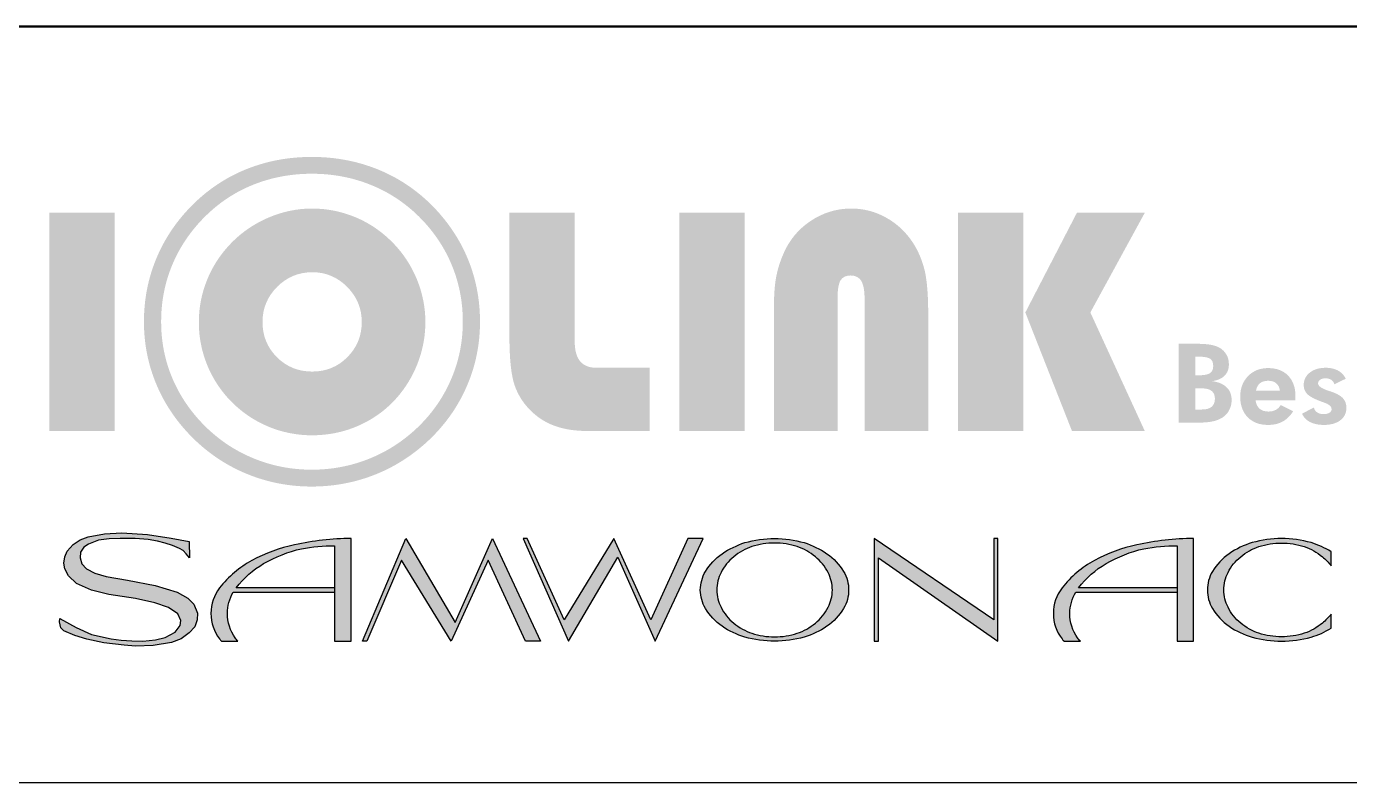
# Model space of a CAD drawing. Extents: x 295 to 2531, y 240 to 845.
# Drawn here: x 1223.63 to 1254.03, y 545.4 to 562.76 of the extents above; entities that cross this region are included whole.
import ezdxf

# ---------------------------------------------------------------- set-up
doc = ezdxf.new("R2010")
doc.units = 0
doc.header["$LTSCALE"] = 0.1
doc.layers.get('0').update_dxf_attribs({"linetype": 'CONTINUOUS'})
doc.layers.add('_______1', color=160, linetype='CONTINUOUS')
doc.layers.add('SHEET', color=7, linetype='CONTINUOUS')

# ---------------------------------------------------------------- blocks, each defined once
blk = doc.blocks.new('AI9-BLK8')
at = {"layer": '_______1'}
h = blk.add_hatch(color=7, dxfattribs=at)
edge = h.paths.add_edge_path()
edge.add_spline(control_points=[(1.18, -0.382), (1.113, -0.519), (1.015, -0.638), (0.899, -0.733), (0.778, -0.828), (0.644, -0.907), (0.5, -0.954), (0.34, -1.005), (0.171, -1.033), (0.001, -1.033), (-0.169, -1.033), (-0.336, -1.005), (-0.497, -0.954), (-0.641, -0.907), (-0.775, -0.828), (-0.897, -0.733), (-1.013, -0.638), (-1.107, -0.519), (-1.175, -0.382), (-1.237, -0.268), (-1.267, -0.137), (-1.267, -0.003), (-1.267, 0.134), (-1.237, 0.261), (-1.175, 0.382), (-1.107, 0.515), (-1.013, 0.632), (-0.897, 0.729), (-0.775, 0.828), (-0.641, 0.898), (-0.497, 0.951), (-0.336, 1.003), (-0.169, 1.029), (0.001, 1.029), (0.171, 1.029), (0.34, 1.003), (0.5, 0.951), (0.644, 0.898), (0.778, 0.828), (0.899, 0.729), (1.015, 0.632), (1.113, 0.515), (1.18, 0.382), (1.239, 0.261), (1.272, 0.134), (1.272, -0.003), (1.272, -0.137), (1.239, -0.268), (1.18, -0.382)], knot_values=[0, 0, 0, 0, 1, 1, 1, 2, 2, 2, 3, 3, 3, 4, 4, 4, 5, 5, 5, 6, 6, 6, 7, 7, 7, 8, 8, 8, 9, 9, 9, 10, 10, 10, 11, 11, 11, 12, 12, 12, 13, 13, 13, 14, 14, 14, 15, 15, 15, 16, 16, 16, 16], degree=3, periodic=0)
edge = h.paths.add_edge_path(flags=16)
edge.add_spline(control_points=[(1.52, 0.403), (1.428, 0.558), (1.305, 0.692), (1.154, 0.795), (1, 0.9), (0.83, 0.981), (0.649, 1.038), (0.438, 1.095), (0.221, 1.127), (0.001, 1.127), (-0.219, 1.127), (-0.436, 1.095), (-0.649, 1.038), (-0.828, 0.981), (-0.998, 0.9), (-1.15, 0.795), (-1.3, 0.692), (-1.424, 0.558), (-1.518, 0.403), (-1.59, 0.282), (-1.631, 0.14), (-1.631, -0.003), (-1.631, -0.146), (-1.59, -0.286), (-1.518, -0.408), (-1.424, -0.563), (-1.3, -0.7), (-1.15, -0.8), (-0.998, -0.907), (-0.828, -0.988), (-0.649, -1.039), (-0.436, -1.098), (-0.219, -1.127), (0.001, -1.127), (0.221, -1.127), (0.438, -1.098), (0.649, -1.039), (0.83, -0.988), (1, -0.907), (1.154, -0.8), (1.305, -0.7), (1.428, -0.563), (1.52, -0.408), (1.595, -0.286), (1.631, -0.146), (1.631, -0.003), (1.631, 0.14), (1.595, 0.282), (1.52, 0.403)], knot_values=[0, 0, 0, 0, 1, 1, 1, 2, 2, 2, 3, 3, 3, 4, 4, 4, 5, 5, 5, 6, 6, 6, 7, 7, 7, 8, 8, 8, 9, 9, 9, 10, 10, 10, 11, 11, 11, 12, 12, 12, 13, 13, 13, 14, 14, 14, 15, 15, 15, 16, 16, 16, 16], degree=3, periodic=0)
at = {"layer": '_______1', "color": 7}
for points in [[(1.52, 0.403), (1.428, 0.558), (1.305, 0.692), (1.154, 0.795), (1, 0.9), (0.83, 0.981), (0.649, 1.038), (0.438, 1.095), (0.221, 1.127), (0.001, 1.127), (-0.219, 1.127), (-0.436, 1.095), (-0.649, 1.038), (-0.828, 0.981), (-0.998, 0.9), (-1.15, 0.795), (-1.3, 0.692), (-1.424, 0.558), (-1.518, 0.403), (-1.59, 0.282), (-1.631, 0.14), (-1.631, -0.003), (-1.631, -0.146), (-1.59, -0.286), (-1.518, -0.408), (-1.424, -0.563), (-1.3, -0.7), (-1.15, -0.8), (-0.998, -0.907), (-0.828, -0.988), (-0.649, -1.039), (-0.436, -1.098), (-0.219, -1.127), (0.001, -1.127), (0.221, -1.127), (0.438, -1.098), (0.649, -1.039), (0.83, -0.988), (1, -0.907), (1.154, -0.8), (1.305, -0.7), (1.428, -0.563), (1.52, -0.408), (1.595, -0.286), (1.631, -0.146), (1.631, -0.003), (1.631, 0.14), (1.595, 0.282), (1.52, 0.403)], [(1.18, -0.382), (1.113, -0.519), (1.015, -0.638), (0.899, -0.733), (0.778, -0.828), (0.644, -0.907), (0.5, -0.954), (0.34, -1.005), (0.171, -1.033), (0.001, -1.033), (-0.169, -1.033), (-0.336, -1.005), (-0.497, -0.954), (-0.641, -0.907), (-0.775, -0.828), (-0.897, -0.733), (-1.013, -0.638), (-1.107, -0.519), (-1.175, -0.382), (-1.237, -0.268), (-1.267, -0.137), (-1.267, -0.003), (-1.267, 0.134), (-1.237, 0.261), (-1.175, 0.382), (-1.107, 0.515), (-1.013, 0.632), (-0.897, 0.729), (-0.775, 0.828), (-0.641, 0.898), (-0.497, 0.951), (-0.336, 1.003), (-0.169, 1.029), (0.001, 1.029), (0.171, 1.029), (0.34, 1.003), (0.5, 0.951), (0.644, 0.898), (0.778, 0.828), (0.899, 0.729), (1.015, 0.632), (1.113, 0.515), (1.18, 0.382), (1.239, 0.261), (1.272, 0.134), (1.272, -0.003), (1.272, -0.137), (1.239, -0.268), (1.18, -0.382)]]:
    blk.add_open_spline(points, degree=3, knots=[0, 0, 0, 0, 1, 1, 1, 2, 2, 2, 3, 3, 3, 4, 4, 4, 5, 5, 5, 6, 6, 6, 7, 7, 7, 8, 8, 8, 9, 9, 9, 10, 10, 10, 11, 11, 11, 12, 12, 12, 13, 13, 13, 14, 14, 14, 15, 15, 15, 16, 16, 16, 16], dxfattribs=at)

msp = doc.modelspace()

# ---------------------------------------------------------------- hatches: boundary and pattern name
at = {"layer": '_______1'}
h = msp.add_hatch(color=7, dxfattribs=at)
edge = h.paths.add_edge_path()
edge.add_spline(control_points=[(1233.398, 554.682), (1233.224, 554.27), (1232.974, 553.903), (1232.646, 553.582), (1232.312, 553.258), (1231.937, 553.011), (1231.518, 552.843), (1231.099, 552.673), (1230.655, 552.587), (1230.19, 552.587), (1229.722, 552.587), (1229.281, 552.673), (1228.863, 552.843), (1228.445, 553.011), (1228.07, 553.258), (1227.741, 553.582), (1227.41, 553.911), (1227.159, 554.277), (1226.986, 554.686), (1226.813, 555.094), (1226.728, 555.527), (1226.728, 555.985), (1226.728, 556.448), (1226.813, 556.885), (1226.986, 557.296), (1227.159, 557.707), (1227.41, 558.077), (1227.741, 558.403), (1228.067, 558.726), (1228.437, 558.968), (1228.852, 559.133), (1229.268, 559.298), (1229.714, 559.382), (1230.19, 559.382), (1230.668, 559.382), (1231.115, 559.298), (1231.532, 559.131), (1231.95, 558.965), (1232.322, 558.723), (1232.646, 558.403), (1232.977, 558.077), (1233.229, 557.707), (1233.401, 557.296), (1233.573, 556.885), (1233.659, 556.448), (1233.659, 555.985), (1233.659, 555.527), (1233.573, 555.093), (1233.398, 554.682), (1233.398, 554.682), (1233.398, 554.682), (1233.398, 554.682)], knot_values=[0, 0, 0, 0, 1, 1, 1, 2, 2, 2, 3, 3, 3, 4, 4, 4, 5, 5, 5, 6, 6, 6, 7, 7, 7, 8, 8, 8, 9, 9, 9, 10, 10, 10, 11, 11, 11, 12, 12, 12, 13, 13, 13, 14, 14, 14, 15, 15, 15, 16, 16, 16, 17, 17, 17, 17], degree=3, periodic=0)
edge = h.paths.add_edge_path(flags=16)
edge.add_spline(control_points=[(1233.767, 557.446), (1233.574, 557.904), (1233.293, 558.315), (1232.925, 558.68), (1232.565, 559.034), (1232.151, 559.305), (1231.686, 559.49), (1231.221, 559.675), (1230.721, 559.768), (1230.188, 559.768), (1229.66, 559.768), (1229.164, 559.676), (1228.699, 559.492), (1228.236, 559.308), (1227.824, 559.037), (1227.462, 558.68), (1227.093, 558.315), (1226.813, 557.904), (1226.622, 557.446), (1226.429, 556.987), (1226.333, 556.501), (1226.333, 555.985), (1226.333, 555.476), (1226.429, 554.993), (1226.622, 554.538), (1226.813, 554.083), (1227.093, 553.675), (1227.462, 553.309), (1227.83, 552.948), (1228.247, 552.673), (1228.713, 552.484), (1229.177, 552.296), (1229.67, 552.2), (1230.188, 552.2), (1230.708, 552.2), (1231.202, 552.296), (1231.668, 552.484), (1232.134, 552.673), (1232.553, 552.948), (1232.925, 553.309), (1233.29, 553.667), (1233.57, 554.075), (1233.764, 554.534), (1233.958, 554.992), (1234.054, 555.476), (1234.054, 555.985), (1234.054, 556.501), (1233.958, 556.987), (1233.767, 557.446), (1233.767, 557.446), (1233.767, 557.446), (1233.767, 557.446)], knot_values=[0, 0, 0, 0, 1, 1, 1, 2, 2, 2, 3, 3, 3, 4, 4, 4, 5, 5, 5, 6, 6, 6, 7, 7, 7, 8, 8, 8, 9, 9, 9, 10, 10, 10, 11, 11, 11, 12, 12, 12, 13, 13, 13, 14, 14, 14, 15, 15, 15, 16, 16, 16, 17, 17, 17, 17], degree=3, periodic=0)
for points in [[(1224.158, 553.475), (1224.158, 558.486), (1225.658, 558.486), (1225.658, 553.475), (1224.158, 553.475)], [(1238.631, 553.475), (1238.631, 558.486), (1240.131, 558.486), (1240.131, 553.475), (1238.631, 553.475)], [(1227.379, 550.567), (1227.305, 550.655), (1227.233, 550.733), (1227.152, 550.779), (1226.99, 550.845), (1226.819, 550.897), (1226.647, 550.943), (1226.433, 550.984), (1226.13, 551.011), (1225.783, 551.011), (1225.535, 550.996), (1225.289, 550.966), (1225.058, 550.876), (1224.948, 550.805), (1224.874, 550.693), (1224.87, 550.562), (1224.909, 550.422), (1225.011, 550.312), (1225.204, 550.214), (1225.465, 550.135), (1225.955, 550.048), (1226.593, 549.926), (1227.093, 549.775), (1227.344, 549.64), (1227.478, 549.5), (1227.563, 549.296), (1227.557, 549.14), (1227.504, 548.979), (1227.374, 548.838), (1227.189, 548.705), (1226.969, 548.618), (1226.542, 548.549), (1226.141, 548.538), (1225.879, 548.558), (1225.412, 548.611), (1225.023, 548.697), (1224.746, 548.78), (1224.49, 548.886), (1224.426, 548.959), (1224.392, 549.097), (1224.398, 549.167), (1224.772, 548.967), (1225.127, 548.806), (1225.58, 548.705), (1225.806, 548.671), (1226.051, 548.659), (1226.304, 548.651), (1226.599, 548.678), (1226.819, 548.733), (1227.054, 548.857), (1227.168, 549.013), (1227.184, 549.128), (1227.11, 549.279), (1226.9, 549.421), (1226.58, 549.534), (1226.135, 549.632), (1225.524, 549.721), (1225.127, 549.82), (1224.787, 549.973), (1224.6, 550.147), (1224.515, 550.312), (1224.495, 550.443), (1224.515, 550.59), (1224.567, 550.716), (1224.703, 550.871), (1224.87, 550.979), (1225.052, 551.045), (1225.426, 551.117), (1225.828, 551.137), (1226.414, 551.101), (1226.962, 551.018), (1227.374, 550.936)], [(1233.391, 548.651), (1232.254, 550.512), (1231.45, 548.651), (1231.356, 548.651), (1232.35, 551.006), (1233.487, 549.077), (1234.339, 551.006), (1235.443, 548.651), (1235.096, 548.651), (1234.244, 550.512)], [(1238.832, 551.006), (1237.976, 549.14), (1237.126, 551.006), (1235.99, 549.14), (1235.137, 551.006), (1235.043, 551.006), (1236.085, 548.651), (1237.223, 550.575), (1238.075, 548.651), (1239.18, 551.006)], [(1243.112, 551.006), (1243.112, 548.651), (1243.206, 548.651), (1243.206, 550.56), (1245.952, 548.651), (1245.952, 551.006), (1245.861, 551.006), (1245.861, 549.14)]]:
    msp.add_hatch(color=7, dxfattribs=at).paths.add_polyline_path(points)
h = msp.add_hatch(color=7, dxfattribs=at)
edge = h.paths.add_edge_path(flags=16)
edge.add_spline(control_points=[(1229.057, 555.977), (1229.057, 555.659), (1229.167, 555.392), (1229.387, 555.17), (1229.61, 554.949), (1229.88, 554.84), (1230.2, 554.84), (1230.516, 554.84), (1230.786, 554.949), (1231.006, 555.17), (1231.227, 555.392), (1231.337, 555.659), (1231.337, 555.977), (1231.337, 556.292), (1231.225, 556.56), (1231.002, 556.784), (1230.78, 557.008), (1230.512, 557.121), (1230.2, 557.121), (1229.885, 557.121), (1229.616, 557.008), (1229.392, 556.784), (1229.169, 556.56), (1229.057, 556.292), (1229.057, 555.977), (1229.057, 555.977), (1229.057, 555.977), (1229.057, 555.977)], knot_values=[0, 0, 0, 0, 1, 1, 1, 2, 2, 2, 3, 3, 3, 4, 4, 4, 5, 5, 5, 6, 6, 6, 7, 7, 7, 8, 8, 8, 9, 9, 9, 9], degree=3, periodic=0)
edge = h.paths.add_edge_path()
edge.add_spline(control_points=[(1227.594, 555.977), (1227.594, 556.32), (1227.661, 556.648), (1227.792, 556.966), (1227.924, 557.282), (1228.112, 557.564), (1228.359, 557.811), (1228.599, 558.052), (1228.881, 558.242), (1229.204, 558.379), (1229.527, 558.515), (1229.857, 558.583), (1230.193, 558.583), (1230.541, 558.583), (1230.874, 558.516), (1231.191, 558.384), (1231.51, 558.251), (1231.79, 558.06), (1232.038, 557.811), (1232.281, 557.567), (1232.468, 557.284), (1232.602, 556.963), (1232.733, 556.644), (1232.799, 556.314), (1232.799, 555.977), (1232.799, 555.679), (1232.749, 555.387), (1232.649, 555.104), (1232.548, 554.819), (1232.404, 554.56), (1232.217, 554.327), (1231.975, 554.026), (1231.677, 553.792), (1231.324, 553.626), (1230.972, 553.46), (1230.596, 553.377), (1230.193, 553.377), (1229.894, 553.377), (1229.602, 553.427), (1229.318, 553.527), (1229.036, 553.629), (1228.779, 553.773), (1228.55, 553.96), (1228.247, 554.207), (1228.012, 554.507), (1227.844, 554.858), (1227.678, 555.211), (1227.594, 555.584), (1227.594, 555.977), (1227.594, 555.977), (1227.594, 555.977), (1227.594, 555.977)], knot_values=[0, 0, 0, 0, 1, 1, 1, 2, 2, 2, 3, 3, 3, 4, 4, 4, 5, 5, 5, 6, 6, 6, 7, 7, 7, 8, 8, 8, 9, 9, 9, 10, 10, 10, 11, 11, 11, 12, 12, 12, 13, 13, 13, 14, 14, 14, 15, 15, 15, 16, 16, 16, 17, 17, 17, 17], degree=3, periodic=0)
h = msp.add_hatch(color=7, dxfattribs=at)
edge = h.paths.add_edge_path()
edge.add_spline(control_points=[(1234.73, 558.486), (1234.73, 558.486), (1236.23, 558.486), (1236.23, 558.486), (1236.23, 558.486), (1236.23, 555.53), (1236.23, 555.53), (1236.23, 555.326), (1236.273, 555.173), (1236.356, 555.075), (1236.438, 554.976), (1236.566, 554.926), (1236.739, 554.926), (1236.776, 554.926), (1236.804, 554.926), (1236.825, 554.927), (1236.846, 554.927), (1236.861, 554.929), (1237.949, 554.933), (1237.949, 554.933), (1237.952, 553.475), (1237.952, 553.475), (1237.952, 553.475), (1236.541, 553.475), (1236.541, 553.475), (1236.257, 553.475), (1236.012, 553.51), (1235.803, 553.582), (1235.593, 553.652), (1235.41, 553.762), (1235.253, 553.911), (1235.065, 554.085), (1234.931, 554.289), (1234.85, 554.522), (1234.77, 554.755), (1234.73, 555.131), (1234.73, 555.649), (1234.73, 555.649), (1234.73, 555.817), (1234.73, 555.817), (1234.73, 555.817), (1234.73, 558.486), (1234.73, 558.486), (1234.73, 558.486), (1234.73, 558.486), (1234.73, 558.486)], knot_values=[0, 0, 0, 0, 1, 1, 1, 2, 2, 2, 3, 3, 3, 4, 4, 4, 5, 5, 5, 6, 6, 6, 7, 7, 7, 8, 8, 8, 9, 9, 9, 10, 10, 10, 11, 11, 11, 12, 12, 12, 13, 13, 13, 14, 14, 14, 15, 15, 15, 15], degree=3, periodic=0)
h = msp.add_hatch(color=7, dxfattribs=at)
edge = h.paths.add_edge_path()
edge.add_spline(control_points=[(1240.807, 553.475), (1240.807, 553.475), (1240.807, 556.283), (1240.807, 556.283), (1240.807, 556.571), (1240.822, 556.807), (1240.855, 556.991), (1240.888, 557.175), (1240.943, 557.354), (1241.019, 557.529), (1241.153, 557.849), (1241.363, 558.105), (1241.648, 558.296), (1241.932, 558.487), (1242.245, 558.583), (1242.583, 558.583), (1242.869, 558.583), (1243.136, 558.514), (1243.382, 558.376), (1243.629, 558.24), (1243.835, 558.049), (1243.997, 557.804), (1244.125, 557.606), (1244.217, 557.389), (1244.273, 557.151), (1244.327, 556.916), (1244.352, 556.579), (1244.352, 556.142), (1244.352, 556.142), (1244.352, 553.475), (1244.352, 553.475), (1244.352, 553.475), (1242.89, 553.475), (1242.89, 553.475), (1242.89, 553.475), (1242.89, 556.503), (1242.89, 556.503), (1242.89, 556.694), (1242.865, 556.831), (1242.815, 556.918), (1242.763, 557.003), (1242.681, 557.046), (1242.567, 557.046), (1242.461, 557.046), (1242.385, 557.009), (1242.338, 556.935), (1242.292, 556.858), (1242.268, 556.715), (1242.268, 556.503), (1242.268, 556.503), (1242.268, 553.475), (1242.268, 553.475), (1242.268, 553.475), (1240.807, 553.475), (1240.807, 553.475), (1240.807, 553.475), (1240.807, 553.475), (1240.807, 553.475)], knot_values=[0, 0, 0, 0, 1, 1, 1, 2, 2, 2, 3, 3, 3, 4, 4, 4, 5, 5, 5, 6, 6, 6, 7, 7, 7, 8, 8, 8, 9, 9, 9, 10, 10, 10, 11, 11, 11, 12, 12, 12, 13, 13, 13, 14, 14, 14, 15, 15, 15, 16, 16, 16, 17, 17, 17, 18, 18, 18, 19, 19, 19, 19], degree=3, periodic=0)
h = msp.add_hatch(color=7, dxfattribs=at)
edge = h.paths.add_edge_path()
edge.add_spline(control_points=[(1247.655, 553.475), (1247.655, 553.475), (1246.583, 556.197), (1246.583, 556.197), (1246.583, 556.197), (1247.768, 558.486), (1247.768, 558.486), (1247.768, 558.486), (1249.328, 558.486), (1249.328, 558.486), (1249.328, 558.486), (1248.077, 556.197), (1248.077, 556.197), (1248.077, 556.197), (1249.328, 553.475), (1249.328, 553.475), (1249.328, 553.475), (1247.655, 553.475), (1247.655, 553.475), (1247.655, 553.475), (1247.655, 553.475), (1247.655, 553.475)], knot_values=[0, 0, 0, 0, 1, 1, 1, 2, 2, 2, 3, 3, 3, 4, 4, 4, 5, 5, 5, 6, 6, 6, 7, 7, 7, 7], degree=3, periodic=0)
edge = h.paths.add_edge_path()
edge.add_spline(control_points=[(1245.037, 553.475), (1245.037, 553.475), (1245.037, 558.486), (1245.037, 558.486), (1245.037, 558.486), (1246.536, 558.486), (1246.536, 558.486), (1246.536, 558.486), (1246.536, 553.475), (1246.536, 553.475), (1246.536, 553.475), (1245.037, 553.475), (1245.037, 553.475), (1245.037, 553.475), (1245.037, 553.475), (1245.037, 553.475)], knot_values=[0, 0, 0, 0, 1, 1, 1, 2, 2, 2, 3, 3, 3, 4, 4, 4, 5, 5, 5, 5], degree=3, periodic=0)
h = msp.add_hatch(color=7, dxfattribs=at)
edge = h.paths.add_edge_path(flags=16)
edge.add_spline(control_points=[(1250.491, 553.969), (1250.491, 553.969), (1250.643, 553.969), (1250.643, 553.969), (1250.74, 553.969), (1250.814, 553.99), (1250.864, 554.032), (1250.914, 554.074), (1250.939, 554.137), (1250.939, 554.218), (1250.939, 554.295), (1250.915, 554.353), (1250.865, 554.394), (1250.815, 554.434), (1250.743, 554.454), (1250.648, 554.454), (1250.648, 554.454), (1250.491, 554.454), (1250.491, 554.454), (1250.491, 554.454), (1250.491, 553.969), (1250.491, 553.969)], knot_values=[0, 0, 0, 0, 1, 1, 1, 2, 2, 2, 3, 3, 3, 4, 4, 4, 5, 5, 5, 6, 6, 6, 7, 7, 7, 7], degree=3, periodic=0)
edge = h.paths.add_edge_path(flags=16)
edge.add_spline(control_points=[(1250.491, 554.755), (1250.491, 554.755), (1250.577, 554.755), (1250.577, 554.755), (1250.695, 554.755), (1250.778, 554.771), (1250.827, 554.804), (1250.876, 554.838), (1250.9, 554.893), (1250.9, 554.971), (1250.9, 555.046), (1250.877, 555.101), (1250.83, 555.133), (1250.783, 555.165), (1250.702, 555.181), (1250.584, 555.181), (1250.584, 555.181), (1250.491, 555.181), (1250.491, 555.181), (1250.491, 555.181), (1250.491, 554.755), (1250.491, 554.755)], knot_values=[0, 0, 0, 0, 1, 1, 1, 2, 2, 2, 3, 3, 3, 4, 4, 4, 5, 5, 5, 6, 6, 6, 7, 7, 7, 7], degree=3, periodic=0)
edge = h.paths.add_edge_path()
edge.add_spline(control_points=[(1250.103, 553.664), (1250.103, 553.664), (1250.103, 555.479), (1250.103, 555.479), (1250.103, 555.479), (1250.442, 555.479), (1250.442, 555.479), (1250.618, 555.479), (1250.747, 555.472), (1250.828, 555.458), (1250.91, 555.444), (1250.98, 555.421), (1251.04, 555.391), (1251.11, 555.35), (1251.164, 555.297), (1251.203, 555.231), (1251.241, 555.165), (1251.26, 555.09), (1251.26, 555.007), (1251.26, 554.9), (1251.229, 554.813), (1251.165, 554.749), (1251.102, 554.684), (1251.007, 554.641), (1250.88, 554.62), (1251.026, 554.598), (1251.136, 554.55), (1251.211, 554.476), (1251.286, 554.403), (1251.323, 554.305), (1251.323, 554.182), (1251.323, 554.093), (1251.301, 554.012), (1251.258, 553.938), (1251.216, 553.864), (1251.157, 553.807), (1251.081, 553.766), (1251.014, 553.729), (1250.936, 553.703), (1250.846, 553.688), (1250.756, 553.672), (1250.607, 553.664), (1250.399, 553.664), (1250.399, 553.664), (1250.359, 553.664), (1250.359, 553.664), (1250.359, 553.664), (1250.103, 553.664), (1250.103, 553.664)], knot_values=[0, 0, 0, 0, 1, 1, 1, 2, 2, 2, 3, 3, 3, 4, 4, 4, 5, 5, 5, 6, 6, 6, 7, 7, 7, 8, 8, 8, 9, 9, 9, 10, 10, 10, 11, 11, 11, 12, 12, 12, 13, 13, 13, 14, 14, 14, 15, 15, 15, 16, 16, 16, 16], degree=3, periodic=0)
h = msp.add_hatch(color=7, dxfattribs=at)
edge = h.paths.add_edge_path(flags=16)
edge.add_spline(control_points=[(1252.432, 554.398), (1252.423, 554.474), (1252.395, 554.532), (1252.349, 554.571), (1252.303, 554.61), (1252.241, 554.629), (1252.162, 554.629), (1252.083, 554.629), (1252.02, 554.61), (1251.972, 554.571), (1251.925, 554.532), (1251.894, 554.474), (1251.882, 554.398), (1251.882, 554.398), (1252.432, 554.398), (1252.432, 554.398)], knot_values=[0, 0, 0, 0, 1, 1, 1, 2, 2, 2, 3, 3, 3, 4, 4, 4, 5, 5, 5, 5], degree=3, periodic=0)
edge = h.paths.add_edge_path()
edge.add_spline(control_points=[(1252.783, 554.183), (1252.783, 554.183), (1251.871, 554.183), (1251.871, 554.183), (1251.884, 554.096), (1251.916, 554.03), (1251.966, 553.987), (1252.015, 553.944), (1252.083, 553.922), (1252.168, 553.922), (1252.233, 553.922), (1252.288, 553.934), (1252.335, 553.959), (1252.382, 553.984), (1252.421, 554.021), (1252.452, 554.071), (1252.452, 554.071), (1252.737, 553.93), (1252.737, 553.93), (1252.67, 553.823), (1252.59, 553.744), (1252.496, 553.692), (1252.402, 553.641), (1252.29, 553.615), (1252.16, 553.615), (1251.963, 553.615), (1251.807, 553.674), (1251.692, 553.791), (1251.578, 553.908), (1251.52, 554.066), (1251.52, 554.264), (1251.52, 554.455), (1251.581, 554.613), (1251.7, 554.736), (1251.821, 554.859), (1251.975, 554.92), (1252.162, 554.92), (1252.356, 554.92), (1252.508, 554.863), (1252.621, 554.747), (1252.733, 554.632), (1252.79, 554.474), (1252.79, 554.275), (1252.79, 554.264), (1252.789, 554.253), (1252.788, 554.239), (1252.787, 554.227), (1252.786, 554.208), (1252.783, 554.183)], knot_values=[0, 0, 0, 0, 1, 1, 1, 2, 2, 2, 3, 3, 3, 4, 4, 4, 5, 5, 5, 6, 6, 6, 7, 7, 7, 8, 8, 8, 9, 9, 9, 10, 10, 10, 11, 11, 11, 12, 12, 12, 13, 13, 13, 14, 14, 14, 15, 15, 15, 16, 16, 16, 16], degree=3, periodic=0)
h = msp.add_hatch(color=7, dxfattribs=at)
edge = h.paths.add_edge_path()
edge.add_spline(control_points=[(1252.942, 553.875), (1252.942, 553.875), (1253.213, 554.014), (1253.213, 554.014), (1253.222, 553.968), (1253.247, 553.93), (1253.286, 553.904), (1253.326, 553.876), (1253.375, 553.863), (1253.434, 553.863), (1253.492, 553.863), (1253.537, 553.873), (1253.571, 553.895), (1253.603, 553.915), (1253.62, 553.944), (1253.62, 553.982), (1253.62, 554.041), (1253.562, 554.09), (1253.445, 554.129), (1253.409, 554.142), (1253.38, 554.152), (1253.359, 554.161), (1253.216, 554.214), (1253.116, 554.269), (1253.061, 554.324), (1253.007, 554.378), (1252.979, 554.446), (1252.979, 554.526), (1252.979, 554.646), (1253.025, 554.742), (1253.119, 554.816), (1253.211, 554.89), (1253.335, 554.927), (1253.487, 554.927), (1253.596, 554.927), (1253.691, 554.905), (1253.77, 554.861), (1253.849, 554.817), (1253.907, 554.755), (1253.943, 554.675), (1253.943, 554.675), (1253.686, 554.547), (1253.686, 554.547), (1253.672, 554.592), (1253.648, 554.627), (1253.613, 554.65), (1253.578, 554.674), (1253.535, 554.685), (1253.483, 554.685), (1253.431, 554.685), (1253.39, 554.675), (1253.357, 554.653), (1253.326, 554.632), (1253.309, 554.604), (1253.309, 554.568), (1253.309, 554.508), (1253.389, 554.451), (1253.548, 554.399), (1253.567, 554.393), (1253.582, 554.389), (1253.592, 554.386), (1253.724, 554.342), (1253.82, 554.29), (1253.876, 554.232), (1253.932, 554.174), (1253.96, 554.1), (1253.96, 554.009), (1253.96, 553.889), (1253.913, 553.792), (1253.82, 553.721), (1253.726, 553.65), (1253.601, 553.615), (1253.442, 553.615), (1253.317, 553.615), (1253.208, 553.638), (1253.12, 553.684), (1253.032, 553.731), (1252.972, 553.795), (1252.942, 553.875)], knot_values=[0, 0, 0, 0, 1, 1, 1, 2, 2, 2, 3, 3, 3, 4, 4, 4, 5, 5, 5, 6, 6, 6, 7, 7, 7, 8, 8, 8, 9, 9, 9, 10, 10, 10, 11, 11, 11, 12, 12, 12, 13, 13, 13, 14, 14, 14, 15, 15, 15, 16, 16, 16, 17, 17, 17, 18, 18, 18, 19, 19, 19, 20, 20, 20, 21, 21, 21, 22, 22, 22, 23, 23, 23, 24, 24, 24, 25, 25, 25, 26, 26, 26, 26], degree=3, periodic=0)
h = msp.add_hatch(color=7, dxfattribs=at)
edge = h.paths.add_edge_path()
edge.add_spline(control_points=[(1230.711, 549.874), (1230.711, 549.874), (1228.452, 549.874), (1228.452, 549.874), (1228.625, 550.101), (1228.839, 550.292), (1229.083, 550.43), (1229.356, 550.589), (1229.647, 550.703), (1229.949, 550.771), (1230.199, 550.816), (1230.456, 550.838), (1230.711, 550.842), (1230.711, 550.842), (1230.711, 548.651), (1230.711, 548.651), (1230.711, 548.651), (1231.093, 548.651), (1231.093, 548.651), (1231.093, 548.651), (1231.093, 551.006), (1231.093, 551.006), (1230.654, 551.006), (1230.218, 550.955), (1229.793, 550.861), (1229.453, 550.789), (1229.122, 550.665), (1228.813, 550.501), (1228.529, 550.345), (1228.275, 550.135), (1228.07, 549.871), (1227.94, 549.706), (1227.872, 549.5), (1227.872, 549.286), (1227.872, 549.073), (1227.94, 548.868), (1228.07, 548.7), (1228.084, 548.685), (1228.097, 548.664), (1228.113, 548.651), (1228.113, 548.651), (1228.49, 548.651), (1228.49, 548.651), (1228.469, 548.674), (1228.451, 548.7), (1228.43, 548.727), (1228.314, 548.887), (1228.251, 549.087), (1228.251, 549.286), (1228.251, 549.46), (1228.299, 549.63), (1228.386, 549.776), (1228.386, 549.776), (1230.711, 549.776), (1230.711, 549.776)], knot_values=[0, 0, 0, 0, 1, 1, 1, 2, 2, 2, 3, 3, 3, 4, 4, 4, 5, 5, 5, 6, 6, 6, 7, 7, 7, 8, 8, 8, 9, 9, 9, 10, 10, 10, 11, 11, 11, 12, 12, 12, 13, 13, 13, 14, 14, 14, 15, 15, 15, 16, 16, 16, 17, 17, 17, 18, 18, 18, 18], degree=3, periodic=0)
h = msp.add_hatch(color=7, dxfattribs=at)
edge = h.paths.add_edge_path()
edge.add_spline(control_points=[(1250.07, 549.874), (1250.07, 549.874), (1247.807, 549.874), (1247.807, 549.874), (1247.982, 550.101), (1248.192, 550.292), (1248.438, 550.43), (1248.709, 550.589), (1249.002, 550.703), (1249.305, 550.771), (1249.558, 550.816), (1249.811, 550.838), (1250.07, 550.842), (1250.07, 550.842), (1250.07, 548.651), (1250.07, 548.651), (1250.07, 548.651), (1250.448, 548.651), (1250.448, 548.651), (1250.448, 548.651), (1250.448, 551.006), (1250.448, 551.006), (1250.011, 551.006), (1249.574, 550.955), (1249.146, 550.861), (1248.808, 550.789), (1248.48, 550.665), (1248.17, 550.501), (1247.883, 550.345), (1247.63, 550.135), (1247.427, 549.871), (1247.298, 549.706), (1247.227, 549.5), (1247.227, 549.286), (1247.227, 549.073), (1247.298, 548.868), (1247.427, 548.7), (1247.44, 548.685), (1247.455, 548.664), (1247.467, 548.651), (1247.467, 548.651), (1247.847, 548.651), (1247.847, 548.651), (1247.826, 548.674), (1247.806, 548.7), (1247.785, 548.727), (1247.669, 548.887), (1247.605, 549.087), (1247.605, 549.286), (1247.605, 549.46), (1247.654, 549.63), (1247.74, 549.776), (1247.74, 549.776), (1250.07, 549.776), (1250.07, 549.776)], knot_values=[0, 0, 0, 0, 1, 1, 1, 2, 2, 2, 3, 3, 3, 4, 4, 4, 5, 5, 5, 6, 6, 6, 7, 7, 7, 8, 8, 8, 9, 9, 9, 10, 10, 10, 11, 11, 11, 12, 12, 12, 13, 13, 13, 14, 14, 14, 15, 15, 15, 16, 16, 16, 17, 17, 17, 18, 18, 18, 18], degree=3, periodic=0)
h = msp.add_hatch(color=7, dxfattribs=at)
edge = h.paths.add_edge_path()
edge.add_spline(control_points=[(1253.607, 550.378), (1253.55, 550.458), (1253.481, 550.528), (1253.407, 550.59), (1253.281, 550.693), (1253.142, 550.767), (1252.991, 550.821), (1252.823, 550.876), (1252.645, 550.903), (1252.471, 550.903), (1252.293, 550.903), (1252.118, 550.876), (1251.949, 550.821), (1251.796, 550.767), (1251.658, 550.693), (1251.532, 550.59), (1251.413, 550.488), (1251.308, 550.367), (1251.242, 550.227), (1251.178, 550.101), (1251.145, 549.968), (1251.145, 549.825), (1251.145, 549.686), (1251.178, 549.548), (1251.242, 549.429), (1251.308, 549.286), (1251.413, 549.162), (1251.532, 549.062), (1251.658, 548.963), (1251.796, 548.881), (1251.949, 548.832), (1252.118, 548.779), (1252.293, 548.749), (1252.471, 548.749), (1252.645, 548.749), (1252.823, 548.779), (1252.991, 548.832), (1253.142, 548.881), (1253.281, 548.963), (1253.407, 549.062), (1253.481, 549.127), (1253.55, 549.198), (1253.607, 549.27), (1253.607, 549.27), (1253.607, 548.948), (1253.607, 548.948), (1253.464, 548.857), (1253.309, 548.789), (1253.148, 548.743), (1252.928, 548.681), (1252.699, 548.651), (1252.471, 548.651), (1252.242, 548.651), (1252.014, 548.681), (1251.792, 548.743), (1251.604, 548.796), (1251.428, 548.881), (1251.266, 548.992), (1251.111, 549.097), (1250.98, 549.24), (1250.882, 549.402), (1250.805, 549.53), (1250.765, 549.676), (1250.765, 549.825), (1250.765, 549.975), (1250.805, 550.123), (1250.882, 550.249), (1250.98, 550.411), (1251.111, 550.552), (1251.266, 550.658), (1251.428, 550.769), (1251.604, 550.853), (1251.792, 550.913), (1252.014, 550.972), (1252.242, 551.006), (1252.471, 551.006), (1252.699, 551.006), (1252.928, 550.972), (1253.148, 550.913), (1253.309, 550.862), (1253.464, 550.794), (1253.607, 550.703), (1253.607, 550.703), (1253.607, 550.378), (1253.607, 550.378)], knot_values=[0, 0, 0, 0, 1, 1, 1, 2, 2, 2, 3, 3, 3, 4, 4, 4, 5, 5, 5, 6, 6, 6, 7, 7, 7, 8, 8, 8, 9, 9, 9, 10, 10, 10, 11, 11, 11, 12, 12, 12, 13, 13, 13, 14, 14, 14, 15, 15, 15, 16, 16, 16, 17, 17, 17, 18, 18, 18, 19, 19, 19, 20, 20, 20, 21, 21, 21, 22, 22, 22, 23, 23, 23, 24, 24, 24, 25, 25, 25, 26, 26, 26, 27, 27, 27, 28, 28, 28, 28], degree=3, periodic=0)

# ---------------------------------------------------------------- linework, layer by layer
at = {"color": 0, "lineweight": 50}
msp.add_line((1201.552, 562.763), (1624.777, 562.763), dxfattribs=at)
at = {"layer": '_______1', "color": 7}
for points in [[(1227.379, 550.567), (1227.305, 550.655), (1227.233, 550.733), (1227.152, 550.779), (1226.99, 550.845), (1226.819, 550.897), (1226.647, 550.943), (1226.433, 550.984), (1226.13, 551.011), (1225.783, 551.011), (1225.535, 550.996), (1225.289, 550.966), (1225.058, 550.876), (1224.948, 550.805), (1224.874, 550.693), (1224.87, 550.562), (1224.909, 550.422), (1225.011, 550.312), (1225.204, 550.214), (1225.465, 550.135), (1225.955, 550.048), (1226.593, 549.926), (1227.093, 549.775), (1227.344, 549.64), (1227.478, 549.5), (1227.563, 549.296), (1227.557, 549.14), (1227.504, 548.979), (1227.374, 548.838), (1227.189, 548.705), (1226.969, 548.618), (1226.542, 548.549), (1226.141, 548.538), (1225.879, 548.558), (1225.412, 548.611), (1225.023, 548.697), (1224.746, 548.78), (1224.49, 548.886), (1224.426, 548.959), (1224.392, 549.097), (1224.398, 549.167), (1224.772, 548.967), (1225.127, 548.806), (1225.58, 548.705), (1225.806, 548.671), (1226.051, 548.659), (1226.304, 548.651), (1226.599, 548.678), (1226.819, 548.733), (1227.054, 548.857), (1227.168, 549.013), (1227.184, 549.128), (1227.11, 549.279), (1226.9, 549.421), (1226.58, 549.534), (1226.135, 549.632), (1225.524, 549.721), (1225.127, 549.82), (1224.787, 549.973), (1224.6, 550.147), (1224.515, 550.312), (1224.495, 550.443), (1224.515, 550.59), (1224.567, 550.716), (1224.703, 550.871), (1224.87, 550.979), (1225.052, 551.045), (1225.426, 551.117), (1225.828, 551.137), (1226.414, 551.101), (1226.962, 551.018), (1227.374, 550.936), (1227.379, 550.567)], [(1243.112, 551.006), (1243.112, 548.651), (1243.206, 548.651), (1243.206, 550.56), (1245.952, 548.651), (1245.952, 551.006), (1245.861, 551.006), (1245.861, 549.14), (1243.112, 551.006)]]:
    msp.add_lwpolyline(points, dxfattribs=at)
for points in [[(1233.391, 548.651), (1232.254, 550.512), (1231.45, 548.651), (1231.356, 548.651), (1232.35, 551.006), (1233.487, 549.077), (1234.339, 551.006), (1235.443, 548.651), (1235.096, 548.651), (1234.244, 550.512)], [(1238.832, 551.006), (1237.976, 549.14), (1237.126, 551.006), (1235.99, 549.14), (1235.137, 551.006), (1235.043, 551.006), (1236.085, 548.651), (1237.223, 550.575), (1238.075, 548.651), (1239.18, 551.006)]]:
    msp.add_lwpolyline(points, close=True, dxfattribs=at)
for points, knots in [([(1230.711, 549.874), (1230.711, 549.874), (1228.452, 549.874), (1228.452, 549.874), (1228.625, 550.101), (1228.839, 550.292), (1229.083, 550.43), (1229.356, 550.589), (1229.647, 550.703), (1229.949, 550.771), (1230.199, 550.816), (1230.456, 550.838), (1230.711, 550.842), (1230.711, 550.842), (1230.711, 548.651), (1230.711, 548.651), (1230.711, 548.651), (1231.093, 548.651), (1231.093, 548.651), (1231.093, 548.651), (1231.093, 551.006), (1231.093, 551.006), (1230.654, 551.006), (1230.218, 550.955), (1229.793, 550.861), (1229.453, 550.789), (1229.122, 550.665), (1228.813, 550.501), (1228.529, 550.345), (1228.275, 550.135), (1228.07, 549.871), (1227.94, 549.706), (1227.872, 549.5), (1227.872, 549.286), (1227.872, 549.073), (1227.94, 548.868), (1228.07, 548.7), (1228.084, 548.685), (1228.097, 548.664), (1228.113, 548.651), (1228.113, 548.651), (1228.49, 548.651), (1228.49, 548.651), (1228.469, 548.674), (1228.451, 548.7), (1228.43, 548.727), (1228.314, 548.887), (1228.251, 549.087), (1228.251, 549.286), (1228.251, 549.46), (1228.299, 549.63), (1228.386, 549.776), (1228.386, 549.776), (1230.711, 549.776), (1230.711, 549.776)], [0, 0, 0, 0, 1, 1, 1, 2, 2, 2, 3, 3, 3, 4, 4, 4, 5, 5, 5, 6, 6, 6, 7, 7, 7, 8, 8, 8, 9, 9, 9, 10, 10, 10, 11, 11, 11, 12, 12, 12, 13, 13, 13, 14, 14, 14, 15, 15, 15, 16, 16, 16, 17, 17, 17, 18, 18, 18, 18]), ([(1250.07, 549.874), (1250.07, 549.874), (1247.807, 549.874), (1247.807, 549.874), (1247.982, 550.101), (1248.192, 550.292), (1248.438, 550.43), (1248.709, 550.589), (1249.002, 550.703), (1249.305, 550.771), (1249.558, 550.816), (1249.811, 550.838), (1250.07, 550.842), (1250.07, 550.842), (1250.07, 548.651), (1250.07, 548.651), (1250.07, 548.651), (1250.448, 548.651), (1250.448, 548.651), (1250.448, 548.651), (1250.448, 551.006), (1250.448, 551.006), (1250.011, 551.006), (1249.574, 550.955), (1249.146, 550.861), (1248.808, 550.789), (1248.48, 550.665), (1248.17, 550.501), (1247.883, 550.345), (1247.63, 550.135), (1247.427, 549.871), (1247.298, 549.706), (1247.227, 549.5), (1247.227, 549.286), (1247.227, 549.073), (1247.298, 548.868), (1247.427, 548.7), (1247.44, 548.685), (1247.455, 548.664), (1247.467, 548.651), (1247.467, 548.651), (1247.847, 548.651), (1247.847, 548.651), (1247.826, 548.674), (1247.806, 548.7), (1247.785, 548.727), (1247.669, 548.887), (1247.605, 549.087), (1247.605, 549.286), (1247.605, 549.46), (1247.654, 549.63), (1247.74, 549.776), (1247.74, 549.776), (1250.07, 549.776), (1250.07, 549.776)], [0, 0, 0, 0, 1, 1, 1, 2, 2, 2, 3, 3, 3, 4, 4, 4, 5, 5, 5, 6, 6, 6, 7, 7, 7, 8, 8, 8, 9, 9, 9, 10, 10, 10, 11, 11, 11, 12, 12, 12, 13, 13, 13, 14, 14, 14, 15, 15, 15, 16, 16, 16, 17, 17, 17, 18, 18, 18, 18]), ([(1253.607, 550.378), (1253.55, 550.458), (1253.481, 550.528), (1253.407, 550.59), (1253.281, 550.693), (1253.142, 550.767), (1252.991, 550.821), (1252.823, 550.876), (1252.645, 550.903), (1252.471, 550.903), (1252.293, 550.903), (1252.118, 550.876), (1251.949, 550.821), (1251.796, 550.767), (1251.658, 550.693), (1251.532, 550.59), (1251.413, 550.488), (1251.308, 550.367), (1251.242, 550.227), (1251.178, 550.101), (1251.145, 549.968), (1251.145, 549.825), (1251.145, 549.686), (1251.178, 549.548), (1251.242, 549.429), (1251.308, 549.286), (1251.413, 549.162), (1251.532, 549.062), (1251.658, 548.963), (1251.796, 548.881), (1251.949, 548.832), (1252.118, 548.779), (1252.293, 548.749), (1252.471, 548.749), (1252.645, 548.749), (1252.823, 548.779), (1252.991, 548.832), (1253.142, 548.881), (1253.281, 548.963), (1253.407, 549.062), (1253.481, 549.127), (1253.55, 549.198), (1253.607, 549.27), (1253.607, 549.27), (1253.607, 548.948), (1253.607, 548.948), (1253.464, 548.857), (1253.309, 548.789), (1253.148, 548.743), (1252.928, 548.681), (1252.699, 548.651), (1252.471, 548.651), (1252.242, 548.651), (1252.014, 548.681), (1251.792, 548.743), (1251.604, 548.796), (1251.428, 548.881), (1251.266, 548.992), (1251.111, 549.097), (1250.98, 549.24), (1250.882, 549.402), (1250.805, 549.53), (1250.765, 549.676), (1250.765, 549.825), (1250.765, 549.975), (1250.805, 550.123), (1250.882, 550.249), (1250.98, 550.411), (1251.111, 550.552), (1251.266, 550.658), (1251.428, 550.769), (1251.604, 550.853), (1251.792, 550.913), (1252.014, 550.972), (1252.242, 551.006), (1252.471, 551.006), (1252.699, 551.006), (1252.928, 550.972), (1253.148, 550.913), (1253.309, 550.862), (1253.464, 550.794), (1253.607, 550.703), (1253.607, 550.703), (1253.607, 550.378), (1253.607, 550.378)], [0, 0, 0, 0, 1, 1, 1, 2, 2, 2, 3, 3, 3, 4, 4, 4, 5, 5, 5, 6, 6, 6, 7, 7, 7, 8, 8, 8, 9, 9, 9, 10, 10, 10, 11, 11, 11, 12, 12, 12, 13, 13, 13, 14, 14, 14, 15, 15, 15, 16, 16, 16, 17, 17, 17, 18, 18, 18, 19, 19, 19, 20, 20, 20, 21, 21, 21, 22, 22, 22, 23, 23, 23, 24, 24, 24, 25, 25, 25, 26, 26, 26, 27, 27, 27, 28, 28, 28, 28])]:
    msp.add_open_spline(points, degree=3, knots=knots, dxfattribs=at)
at = {"layer": 'SHEET'}
msp.add_line((1201.552, 545.405), (1624.777, 545.405), dxfattribs=at)

# ---------------------------------------------------------------- block references
at = {"layer": '_______1', "color": 7, "xscale": 1.044746574330986, "yscale": 1.044746574330986, "zscale": 1.044746574330986}
msp.add_blockref('AI9-BLK8', (1240.82, 549.828), dxfattribs=at)

doc.saveas('drawing.dxf')
